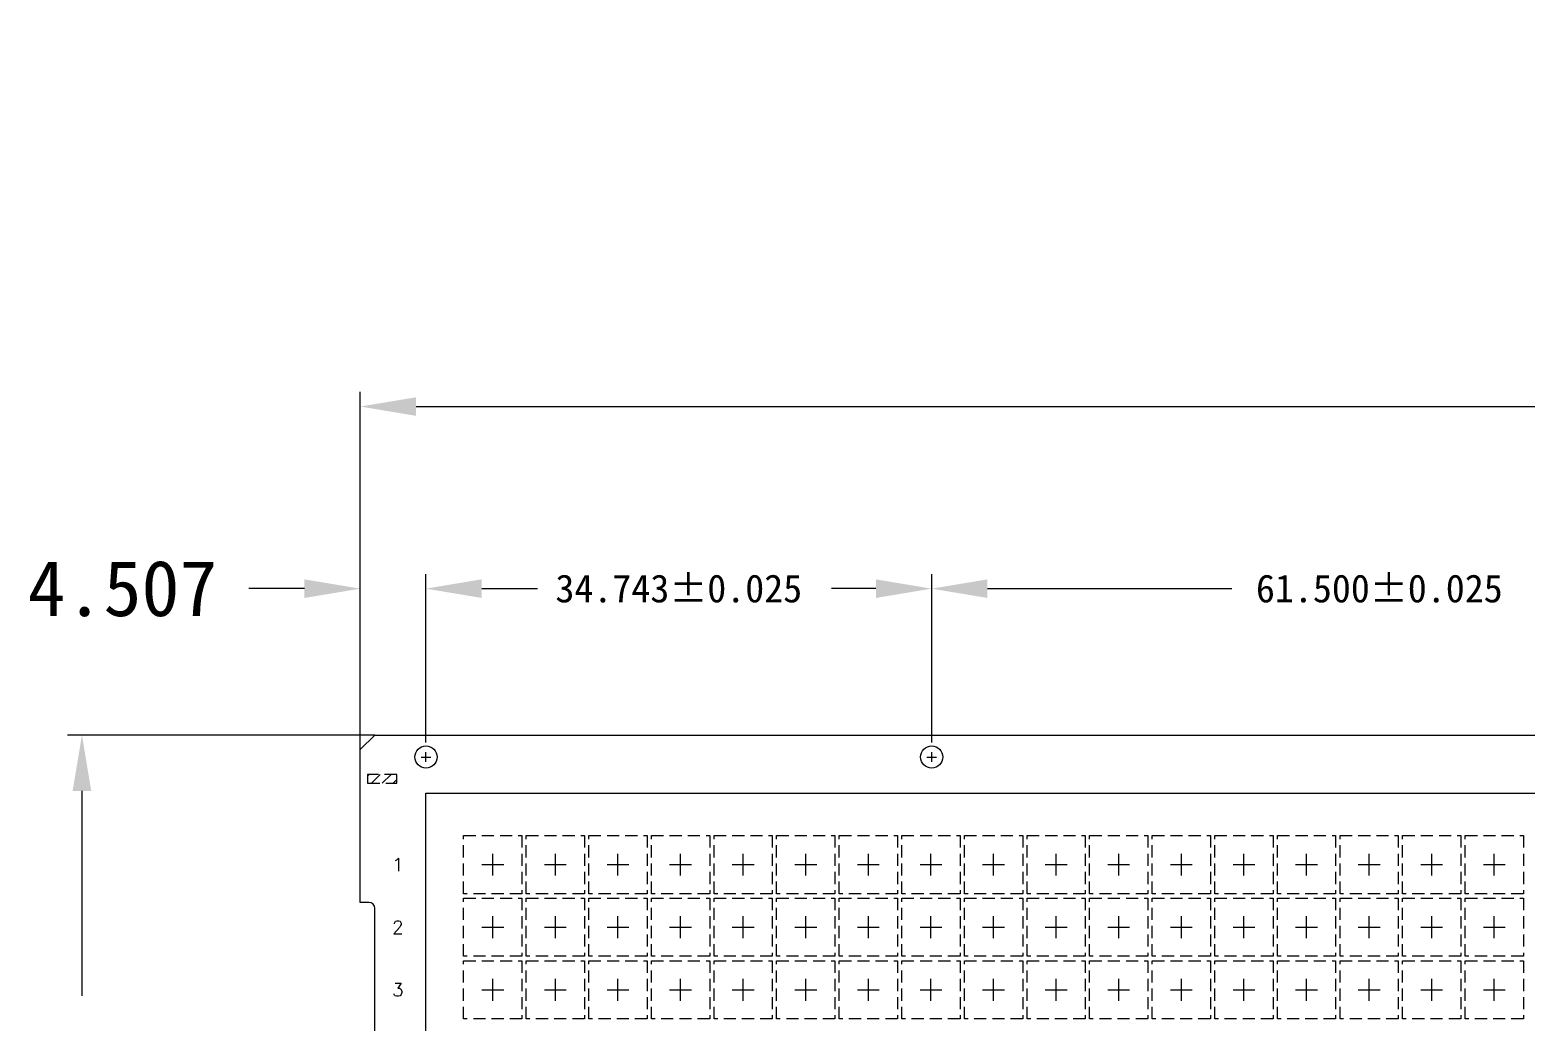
# Model space of a CAD drawing. Header units: millimetres. Extents: x 2103 to 2391, y 501 to 745.
# Drawn here: x 2140.19 to 2171, y 598.7 to 619.13 of the extents above; entities that cross this region are included whole.
import ezdxf

# ---------------------------------------------------------------- set-up
doc = ezdxf.new("R2010")
doc.units = ezdxf.units.MM
for name, pattern in [('CENTER', [2, 1.25, -0.25, 0.25, -0.25]), ('DASHED', [0.75, 0.5, -0.25]), ('HIDDEN', [0.375, 0.25, -0.125])]:
    doc.linetypes.add(name, pattern=pattern)
for name, color, linetype, lineweight in [('1', 7, 'Continuous', 18), ('1D', 4, 'Continuous', 18), ('ETCH', 4, 'Continuous', 15), ('PKG', 6, 'HIDDEN', 9)]:
    doc.layers.add(name, color=color, linetype=linetype, lineweight=lineweight)
doc.layers.add('中心线', color=1, linetype='CENTER')
doc.layers.add('标注', color=4, linetype='Continuous')
doc.styles.add('宋体', font='')
doc.styles.get('宋体').set_extended_font_data('宋体')

msp = doc.modelspace()

# ---------------------------------------------------------------- hatches: boundary and pattern name
at = {"layer": 'ETCH', "lineweight": 0}
h = msp.add_hatch(dxfattribs=at)
h.set_pattern_fill('ANSI31', color=256, scale=0.05)
h.set_pattern_definition([(45, (2316.36633, 731.20853), (-0.1122532, 0.1122532), [])])
h.paths.add_polyline_path([(2224.25022, 582.08881), (2223.65022, 582.08881), (2223.65022, 582.00453), (2224.25022, 582.00453)])
h.paths.add_polyline_path([(2224.25022, 582.18453), (2223.65022, 582.18453), (2223.65022, 582.08881), (2224.25022, 582.08881)])
h.paths.add_polyline_path([(2224.25022, 603.69453), (2223.65022, 603.69453), (2223.65022, 603.60453), (2224.25022, 603.60453)])
h.paths.add_polyline_path([(2224.25022, 603.78453), (2223.65022, 603.78453), (2223.65022, 603.69453), (2224.25022, 603.69453)])
h.paths.add_polyline_path([(2147.75022, 603.69453), (2147.15022, 603.69453), (2147.15022, 603.60453), (2147.75022, 603.60453)])
h.paths.add_polyline_path([(2147.75022, 603.78453), (2147.15022, 603.78453), (2147.15022, 603.69453), (2147.75022, 603.69453)])
h.paths.add_polyline_path([(2166.9606, 638.96442), (2164.9606, 638.96442), (2164.9606, 638.66442), (2166.9606, 638.66442)])
h.paths.add_polyline_path([(2166.9606, 639.26442), (2164.9606, 639.26442), (2164.9606, 638.96442), (2166.9606, 638.96442)])
h.paths.add_polyline_path([(2166.9606, 710.96442), (2164.9606, 710.96442), (2164.9606, 710.66442), (2166.9606, 710.66442)])
h.paths.add_polyline_path([(2166.9606, 711.26442), (2164.9606, 711.26442), (2164.9606, 710.96442), (2166.9606, 710.96442)])
h.paths.add_polyline_path([(2147.75022, 582.08881), (2147.15022, 582.08881), (2147.15022, 582.00453), (2147.75022, 582.00453)])
h.paths.add_polyline_path([(2147.75022, 582.18453), (2147.15022, 582.18453), (2147.15022, 582.08881), (2147.75022, 582.08881)])
at = {"layer": '标注', "lineweight": 0}
for points in [[(2148.15022, 611.55724), (2148.15022, 611.17391), (2147.00022, 611.36558)], [(2145.85022, 607.80399), (2145.85022, 607.42066), (2147.00022, 607.61232)], [(2149.50232, 607.80399), (2149.50232, 607.42066), (2148.35232, 607.61232)], [(2149.50232, 607.80399), (2149.50232, 607.42066), (2148.35232, 607.61232)], [(2157.62522, 607.80399), (2157.62522, 607.42066), (2158.77522, 607.61232)], [(2159.92522, 607.80399), (2159.92522, 607.42066), (2158.77522, 607.61232)], [(2141.07227, 603.44453), (2141.4556, 603.44453), (2141.26394, 604.59453)]]:
    msp.add_hatch(color=256, dxfattribs=at).paths.add_polyline_path(points, flags=0)

# ---------------------------------------------------------------- linework, layer by layer
at = {"lineweight": 0}
msp.add_line((2147.00022, 604.29453), (2147.00022, 604.29453), dxfattribs=at)
msp.add_line((2147.00022, 604.29453), (2147.00022, 604.29453), dxfattribs=at)
at = {"color": 6, "linetype": 'ByBlock', "lineweight": 0}
msp.add_lwpolyline([(2147.00022, 581.49453), (2147.00022, 581.49453), (2147.00022, 584.64453), (2147.18022, 584.64453, 0.41421356), (2147.30022, 584.76453), (2147.30022, 590.52453, 0.41421356), (2147.18022, 590.64453), (2147.00022, 590.64453), (2147.00022, 595.14453), (2147.18022, 595.14453, 0.41421356), (2147.30022, 595.26453), (2147.30022, 601.02453, 0.41421356), (2147.18022, 601.14453), (2147.00022, 601.14453), (2147.00022, 604.29453), (2147.00022, 604.29453), (2147.00022, 604.29453), (2147.30022, 604.59453), (2224.10022, 604.59453)], format="xyb", dxfattribs=at)
at = {"layer": '1', "lineweight": 0}
for centre in [(2148.35232, 604.14093), (2158.77522, 604.14093)]:
    msp.add_circle(centre, 0.2286, dxfattribs=at)
at = {"layer": '1D', "lineweight": 0}
for p, q in [((2148.35232, 604.04093), (2148.35232, 604.24093)), ((2158.77522, 604.04093), (2158.77522, 604.24093)), ((2148.25232, 604.14093), (2148.45232, 604.14093)), ((2158.67522, 604.14093), (2158.87522, 604.14093))]:
    msp.add_line(p, q, dxfattribs=at)
at = {"layer": '1D', "linetype": 'HIDDEN', "lineweight": 0}
msp.add_lwpolyline([(2147.15022, 603.78453), (2147.15022, 603.60453), (2147.75022, 603.60453), (2147.75022, 603.78453)], close=True, dxfattribs=at)
at = {"layer": '1D', "lineweight": 0}
msp.add_lwpolyline([(2148.35022, 603.39453), (2223.35022, 603.39453), (2223.35022, 582.39453), (2148.35022, 582.39453)], close=True, dxfattribs=at)
at = {"layer": 'PKG', "color": 2, "linetype": 'DASHED', "lineweight": 0, "ltscale": 0.5}
for points in [[(2149.13022, 602.52453), (2150.33022, 602.52453), (2150.33022, 601.32453), (2149.13022, 601.32453)], [(2150.42022, 602.52453), (2151.62022, 602.52453), (2151.62022, 601.32453), (2150.42022, 601.32453)], [(2151.71022, 602.52453), (2152.91022, 602.52453), (2152.91022, 601.32453), (2151.71022, 601.32453)], [(2153.00022, 602.52453), (2154.20022, 602.52453), (2154.20022, 601.32453), (2153.00022, 601.32453)], [(2154.29022, 602.52453), (2155.49022, 602.52453), (2155.49022, 601.32453), (2154.29022, 601.32453)], [(2155.58022, 602.52453), (2156.78022, 602.52453), (2156.78022, 601.32453), (2155.58022, 601.32453)], [(2156.87022, 602.52453), (2158.07022, 602.52453), (2158.07022, 601.32453), (2156.87022, 601.32453)], [(2158.16022, 602.52453), (2159.36022, 602.52453), (2159.36022, 601.32453), (2158.16022, 601.32453)], [(2159.45022, 602.52453), (2160.65022, 602.52453), (2160.65022, 601.32453), (2159.45022, 601.32453)], [(2160.74022, 602.52453), (2161.94022, 602.52453), (2161.94022, 601.32453), (2160.74022, 601.32453)], [(2162.03022, 602.52453), (2163.23022, 602.52453), (2163.23022, 601.32453), (2162.03022, 601.32453)], [(2163.32022, 602.52453), (2164.52022, 602.52453), (2164.52022, 601.32453), (2163.32022, 601.32453)], [(2164.61022, 602.52453), (2165.81022, 602.52453), (2165.81022, 601.32453), (2164.61022, 601.32453)], [(2165.90022, 602.52453), (2167.10022, 602.52453), (2167.10022, 601.32453), (2165.90022, 601.32453)], [(2167.19022, 602.52453), (2168.39022, 602.52453), (2168.39022, 601.32453), (2167.19022, 601.32453)], [(2168.48022, 602.52453), (2169.68022, 602.52453), (2169.68022, 601.32453), (2168.48022, 601.32453)], [(2169.77022, 602.52453), (2170.97022, 602.52453), (2170.97022, 601.32453), (2169.77022, 601.32453)], [(2149.13022, 601.23453), (2150.33022, 601.23453), (2150.33022, 600.03453), (2149.13022, 600.03453)], [(2150.42022, 601.23453), (2151.62022, 601.23453), (2151.62022, 600.03453), (2150.42022, 600.03453)], [(2151.71022, 601.23453), (2152.91022, 601.23453), (2152.91022, 600.03453), (2151.71022, 600.03453)], [(2153.00022, 601.23453), (2154.20022, 601.23453), (2154.20022, 600.03453), (2153.00022, 600.03453)], [(2154.29022, 601.23453), (2155.49022, 601.23453), (2155.49022, 600.03453), (2154.29022, 600.03453)], [(2155.58022, 601.23453), (2156.78022, 601.23453), (2156.78022, 600.03453), (2155.58022, 600.03453)], [(2156.87022, 601.23453), (2158.07022, 601.23453), (2158.07022, 600.03453), (2156.87022, 600.03453)], [(2158.16022, 601.23453), (2159.36022, 601.23453), (2159.36022, 600.03453), (2158.16022, 600.03453)], [(2159.45022, 601.23453), (2160.65022, 601.23453), (2160.65022, 600.03453), (2159.45022, 600.03453)], [(2160.74022, 601.23453), (2161.94022, 601.23453), (2161.94022, 600.03453), (2160.74022, 600.03453)], [(2162.03022, 601.23453), (2163.23022, 601.23453), (2163.23022, 600.03453), (2162.03022, 600.03453)], [(2163.32022, 601.23453), (2164.52022, 601.23453), (2164.52022, 600.03453), (2163.32022, 600.03453)], [(2164.61022, 601.23453), (2165.81022, 601.23453), (2165.81022, 600.03453), (2164.61022, 600.03453)], [(2165.90022, 601.23453), (2167.10022, 601.23453), (2167.10022, 600.03453), (2165.90022, 600.03453)], [(2167.19022, 601.23453), (2168.39022, 601.23453), (2168.39022, 600.03453), (2167.19022, 600.03453)], [(2168.48022, 601.23453), (2169.68022, 601.23453), (2169.68022, 600.03453), (2168.48022, 600.03453)], [(2169.77022, 601.23453), (2170.97022, 601.23453), (2170.97022, 600.03453), (2169.77022, 600.03453)], [(2149.13022, 599.94453), (2150.33022, 599.94453), (2150.33022, 598.74453), (2149.13022, 598.74453)], [(2150.42022, 599.94453), (2151.62022, 599.94453), (2151.62022, 598.74453), (2150.42022, 598.74453)], [(2151.71022, 599.94453), (2152.91022, 599.94453), (2152.91022, 598.74453), (2151.71022, 598.74453)], [(2153.00022, 599.94453), (2154.20022, 599.94453), (2154.20022, 598.74453), (2153.00022, 598.74453)], [(2154.29022, 599.94453), (2155.49022, 599.94453), (2155.49022, 598.74453), (2154.29022, 598.74453)], [(2155.58022, 599.94453), (2156.78022, 599.94453), (2156.78022, 598.74453), (2155.58022, 598.74453)], [(2156.87022, 599.94453), (2158.07022, 599.94453), (2158.07022, 598.74453), (2156.87022, 598.74453)], [(2158.16022, 599.94453), (2159.36022, 599.94453), (2159.36022, 598.74453), (2158.16022, 598.74453)], [(2159.45022, 599.94453), (2160.65022, 599.94453), (2160.65022, 598.74453), (2159.45022, 598.74453)], [(2160.74022, 599.94453), (2161.94022, 599.94453), (2161.94022, 598.74453), (2160.74022, 598.74453)], [(2162.03022, 599.94453), (2163.23022, 599.94453), (2163.23022, 598.74453), (2162.03022, 598.74453)], [(2163.32022, 599.94453), (2164.52022, 599.94453), (2164.52022, 598.74453), (2163.32022, 598.74453)], [(2164.61022, 599.94453), (2165.81022, 599.94453), (2165.81022, 598.74453), (2164.61022, 598.74453)], [(2165.90022, 599.94453), (2167.10022, 599.94453), (2167.10022, 598.74453), (2165.90022, 598.74453)], [(2167.19022, 599.94453), (2168.39022, 599.94453), (2168.39022, 598.74453), (2167.19022, 598.74453)], [(2168.48022, 599.94453), (2169.68022, 599.94453), (2169.68022, 598.74453), (2168.48022, 598.74453)], [(2169.77022, 599.94453), (2170.97022, 599.94453), (2170.97022, 598.74453), (2169.77022, 598.74453)]]:
    msp.add_lwpolyline(points, close=True, dxfattribs=at)
at = {"layer": '中心线', "color": 1, "linetype": 'CENTER', "lineweight": 0, "ltscale": 0.5}
for p, q in [((2149.73022, 601.69953), (2149.73022, 602.14953)), ((2151.02022, 601.69953), (2151.02022, 602.14953)), ((2152.31022, 601.69953), (2152.31022, 602.14953)), ((2153.60022, 601.69953), (2153.60022, 602.14953)), ((2154.89022, 601.69953), (2154.89022, 602.14953)), ((2156.18022, 601.69953), (2156.18022, 602.14953)), ((2157.47022, 601.69953), (2157.47022, 602.14953)), ((2158.76022, 601.69953), (2158.76022, 602.14953)), ((2160.05022, 601.69953), (2160.05022, 602.14953)), ((2161.34022, 601.69953), (2161.34022, 602.14953)), ((2162.63022, 601.69953), (2162.63022, 602.14953)), ((2163.92022, 601.69953), (2163.92022, 602.14953)), ((2165.21022, 601.69953), (2165.21022, 602.14953)), ((2166.50022, 601.69953), (2166.50022, 602.14953)), ((2167.79022, 601.69953), (2167.79022, 602.14953)), ((2169.08022, 601.69953), (2169.08022, 602.14953)), ((2170.37022, 601.69953), (2170.37022, 602.14953)), ((2149.50522, 601.92453), (2149.95522, 601.92453)), ((2150.79522, 601.92453), (2151.24522, 601.92453)), ((2152.08522, 601.92453), (2152.53522, 601.92453)), ((2153.37522, 601.92453), (2153.82522, 601.92453)), ((2154.66522, 601.92453), (2155.11522, 601.92453)), ((2155.95522, 601.92453), (2156.40522, 601.92453)), ((2157.24522, 601.92453), (2157.69522, 601.92453)), ((2158.53522, 601.92453), (2158.98522, 601.92453)), ((2159.82522, 601.92453), (2160.27522, 601.92453)), ((2161.11522, 601.92453), (2161.56522, 601.92453)), ((2162.40522, 601.92453), (2162.85522, 601.92453)), ((2163.69522, 601.92453), (2164.14522, 601.92453)), ((2164.98522, 601.92453), (2165.43522, 601.92453)), ((2166.27522, 601.92453), (2166.72522, 601.92453)), ((2167.56522, 601.92453), (2168.01522, 601.92453)), ((2168.85522, 601.92453), (2169.30522, 601.92453)), ((2170.14522, 601.92453), (2170.59522, 601.92453)), ((2149.73022, 600.40953), (2149.73022, 600.85953)), ((2151.02022, 600.40953), (2151.02022, 600.85953)), ((2152.31022, 600.40953), (2152.31022, 600.85953)), ((2153.60022, 600.40953), (2153.60022, 600.85953)), ((2154.89022, 600.40953), (2154.89022, 600.85953)), ((2156.18022, 600.40953), (2156.18022, 600.85953)), ((2157.47022, 600.40953), (2157.47022, 600.85953)), ((2158.76022, 600.40953), (2158.76022, 600.85953)), ((2160.05022, 600.40953), (2160.05022, 600.85953)), ((2161.34022, 600.40953), (2161.34022, 600.85953)), ((2162.63022, 600.40953), (2162.63022, 600.85953)), ((2163.92022, 600.40953), (2163.92022, 600.85953)), ((2165.21022, 600.40953), (2165.21022, 600.85953)), ((2166.50022, 600.40953), (2166.50022, 600.85953)), ((2167.79022, 600.40953), (2167.79022, 600.85953)), ((2169.08022, 600.40953), (2169.08022, 600.85953)), ((2170.37022, 600.40953), (2170.37022, 600.85953)), ((2149.50522, 600.63453), (2149.95522, 600.63453)), ((2150.79522, 600.63453), (2151.24522, 600.63453)), ((2152.08522, 600.63453), (2152.53522, 600.63453)), ((2153.37522, 600.63453), (2153.82522, 600.63453)), ((2154.66522, 600.63453), (2155.11522, 600.63453)), ((2155.95522, 600.63453), (2156.40522, 600.63453)), ((2157.24522, 600.63453), (2157.69522, 600.63453)), ((2158.53522, 600.63453), (2158.98522, 600.63453)), ((2159.82522, 600.63453), (2160.27522, 600.63453)), ((2161.11522, 600.63453), (2161.56522, 600.63453)), ((2162.40522, 600.63453), (2162.85522, 600.63453)), ((2163.69522, 600.63453), (2164.14522, 600.63453)), ((2164.98522, 600.63453), (2165.43522, 600.63453)), ((2166.27522, 600.63453), (2166.72522, 600.63453)), ((2167.56522, 600.63453), (2168.01522, 600.63453)), ((2168.85522, 600.63453), (2169.30522, 600.63453)), ((2170.14522, 600.63453), (2170.59522, 600.63453)), ((2149.50522, 599.34453), (2149.95522, 599.34453)), ((2149.73022, 599.11953), (2149.73022, 599.56953)), ((2150.79522, 599.34453), (2151.24522, 599.34453)), ((2151.02022, 599.11953), (2151.02022, 599.56953)), ((2152.08522, 599.34453), (2152.53522, 599.34453)), ((2152.31022, 599.11953), (2152.31022, 599.56953)), ((2153.37522, 599.34453), (2153.82522, 599.34453)), ((2153.60022, 599.11953), (2153.60022, 599.56953)), ((2154.66522, 599.34453), (2155.11522, 599.34453)), ((2154.89022, 599.11953), (2154.89022, 599.56953)), ((2155.95522, 599.34453), (2156.40522, 599.34453)), ((2156.18022, 599.11953), (2156.18022, 599.56953)), ((2157.24522, 599.34453), (2157.69522, 599.34453)), ((2157.47022, 599.11953), (2157.47022, 599.56953)), ((2158.53522, 599.34453), (2158.98522, 599.34453)), ((2158.76022, 599.11953), (2158.76022, 599.56953)), ((2159.82522, 599.34453), (2160.27522, 599.34453)), ((2160.05022, 599.11953), (2160.05022, 599.56953)), ((2161.11522, 599.34453), (2161.56522, 599.34453)), ((2161.34022, 599.11953), (2161.34022, 599.56953)), ((2162.40522, 599.34453), (2162.85522, 599.34453)), ((2162.63022, 599.11953), (2162.63022, 599.56953)), ((2163.69522, 599.34453), (2164.14522, 599.34453)), ((2163.92022, 599.11953), (2163.92022, 599.56953)), ((2164.98522, 599.34453), (2165.43522, 599.34453)), ((2165.21022, 599.11953), (2165.21022, 599.56953)), ((2166.27522, 599.34453), (2166.72522, 599.34453)), ((2166.50022, 599.11953), (2166.50022, 599.56953)), ((2167.56522, 599.34453), (2168.01522, 599.34453)), ((2167.79022, 599.11953), (2167.79022, 599.56953)), ((2168.85522, 599.34453), (2169.30522, 599.34453)), ((2169.08022, 599.11953), (2169.08022, 599.56953)), ((2170.14522, 599.34453), (2170.59522, 599.34453)), ((2170.37022, 599.11953), (2170.37022, 599.56953))]:
    msp.add_line(p, q, dxfattribs=at)
at = {"layer": '标注', "lineweight": 0}
for p, q in [((2147.00022, 604.59453), (2147.00022, 611.66558)), ((2148.15022, 611.36558), (2178.93831, 611.36558)), ((2147.00022, 604.29453), (2147.00022, 607.91232)), ((2148.35232, 604.44093), (2148.35232, 607.91232)), ((2148.35232, 604.44093), (2148.35232, 607.91232)), ((2158.77522, 604.44093), (2158.77522, 607.91232)), ((2158.77522, 604.44093), (2158.77522, 607.91232)), ((2145.85022, 607.61232), (2144.70022, 607.61232)), ((2149.50232, 607.61232), (2150.65232, 607.61232)), ((2149.50232, 607.61232), (2150.41615, 607.61232)), ((2157.62522, 607.61232), (2156.71139, 607.61232)), ((2159.92522, 607.61232), (2164.96212, 607.61232)), ((2147.30022, 604.59453), (2140.96394, 604.59453)), ((2141.26394, 603.44453), (2141.26394, 599.21834))]:
    msp.add_line(p, q, dxfattribs=at)

# ---------------------------------------------------------------- texts
at = {"layer": '标注', "lineweight": 0, "attachment_point": 5, "style": '宋体'}
for s, insert, char_height, width in [('4.507', (2142.10022, 607.61232), 1.15, 13.8), ('34.743%%P0.025', (2153.56377, 607.61232), 0.575, 18.0714286), ('61.500%%P0.025', (2168.00022, 607.61232), 0.575, 17.9892857)]:
    msp.add_mtext(s, dxfattribs=dict(at, insert=insert, char_height=char_height, width=width))
at = {"layer": '标注', "lineweight": 0, "char_height": 0.2678572, "attachment_point": 5, "style": '宋体'}
for s, insert in [('{\\Fsimplex|c134;1}', (2147.77422, 601.92453, -0.03721)), ('{\\Fsimplex|c134;2}', (2147.77422, 600.63453, -0.03721)), ('{\\Fsimplex|c134;3}', (2147.77422, 599.34453, -0.03721))]:
    msp.add_mtext(s, dxfattribs=dict(at, insert=insert))

doc.saveas('drawing.dxf')
